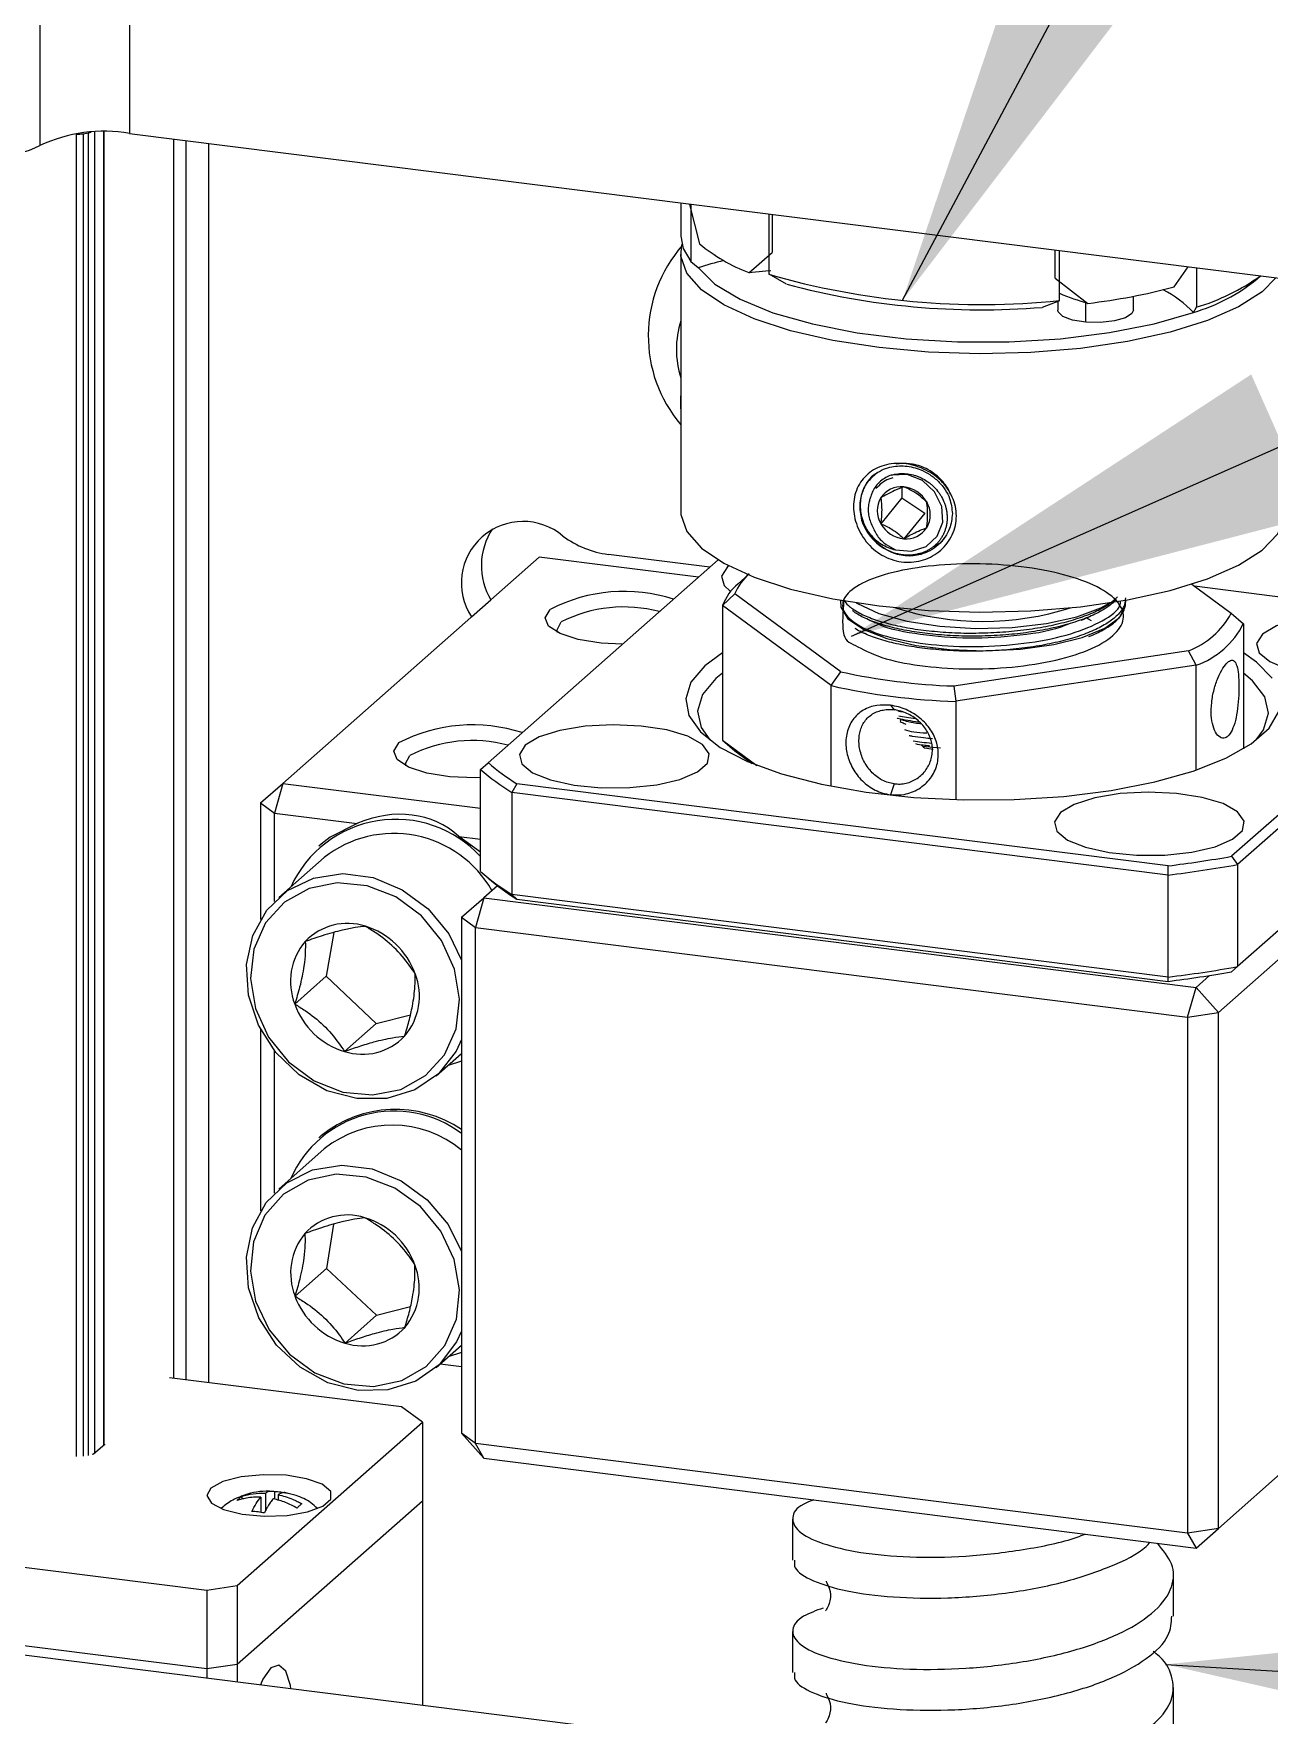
# Model space of a CAD drawing. Header units: millimetres. Extents: x 0 to 279, y 0 to 216.
# Drawn here: x 164.46 to 173.12, y 149.09 to 160.87 of the extents above; entities that cross this region are included whole.
import ezdxf

# ---------------------------------------------------------------- set-up
doc = ezdxf.new("R2010")
doc.units = ezdxf.units.MM
doc.layers.add('DIM', color=1, linetype='Continuous')
doc.dimstyles.new('SLDDIMSTYLE0', dxfattribs={"dimtxt": 0.18, "dimasz": 3.302, "dimexe": 0, "dimexo": 0.0625, "dimgap": 0, "dimtad": 0, "dimtih": 1, "dimtoh": 1, "dimdec": 0, "dimrnd": 1e-09, "dimzin": 0, "dimdsep": 46, "dimtxsty": 'Standard', "dimsah": 1, "dimcen": 0.09, "dimadec": 0, "dimazin": 0, "dimtfac": 3.302, "dimtdec": 0, "dimtofl": 0, "dimtmove": 0, "dimatfit": 3, "dimfxl": 0, "dimfrac": 2, "dimtolj": 1, "dimtzin": 0, "dimarcsym": 0})

msp = doc.modelspace()

# ---------------------------------------------------------------- linework, layer by layer
at = {"color": 7, "linetype": 'Continuous', "lineweight": 25}
for p, q in [((165.134, 162.169), (165.134, 160.174)), ((164.506, 162.085), (164.506, 160.089)), ((164.81, 160.172), (164.845, 160.178)), ((164.81, 160.172), (164.81, 150.905)), ((164.957, 150.986), (164.957, 160.184)), ((165.134, 160.174), (174.021, 159.054)), ((165.686, 160.104), (165.686, 151.421)), ((168.995, 159.687), (168.995, 159.455)), ((169.056, 159.676), (169.056, 159.68)), ((169.056, 159.676), (169.127, 159.4)), ((169.064, 159.679), (169.064, 159.277)), ((169.613, 159.187), (169.613, 159.609)), ((169.635, 159.607), (169.635, 159.339)), ((168.995, 159.335), (168.995, 157.525)), ((169.472, 159.198), (169.635, 159.339)), ((171.616, 159.159), (171.616, 159.357)), ((171.647, 159.002), (171.647, 159.353)), ((169.064, 159.277), (169.116, 159.234)), ((172.45, 159.098), (172.549, 159.239)), ((172.606, 159.232), (172.606, 158.956)), ((169.736, 159.117), (169.613, 159.187)), ((171.616, 159.159), (171.847, 158.983)), ((173.032, 159.153), (173.057, 159.175)), ((171.647, 159.002), (171.525, 158.955)), ((171.636, 158.998), (171.636, 158.936)), ((172.165, 158.936), (172.165, 159.033)), ((172.586, 158.919), (172.606, 158.956)), ((170.542, 157.691), (170.542, 157.62)), ((170.542, 157.62), (170.395, 157.439)), ((170.542, 157.62), (170.703, 157.514)), ((170.703, 157.514), (170.556, 157.334)), ((168.004, 157.205), (166.207, 155.62)), ((167.646, 155.765), (169.256, 157.186)), ((169.119, 157.065), (168.004, 157.205)), ((169.198, 157.135), (168.488, 157.224)), ((169.467, 157.081), (169.397, 157.019)), ((169.373, 156.949), (169.288, 156.866)), ((170.115, 156.402), (169.373, 156.949)), ((172.575, 157.016), (172.849, 156.813)), ((172.592, 157.003), (174.376, 156.778)), ((167.529, 156.787), (167.664, 156.907)), ((170.049, 156.305), (169.288, 156.866)), ((169.288, 156.866), (169.288, 155.923)), ((172.111, 156.89), (172.111, 156.904)), ((171.872, 156.759), (171.835, 156.779)), ((172.849, 156.813), (172.935, 156.739)), ((172.935, 156.739), (172.935, 155.862)), ((174.577, 156.63), (172.853, 155.109)), ((172.55, 156.549), (170.907, 156.302)), ((172.605, 156.448), (172.55, 156.549)), ((174.63, 156.583), (172.893, 155.051)), ((170.049, 156.305), (170.115, 156.402)), ((172.605, 156.448), (170.921, 156.195)), ((172.605, 155.714), (172.605, 156.448)), ((170.049, 155.6), (170.049, 156.305)), ((170.907, 156.302), (170.921, 156.195)), ((170.463, 156.167), (170.489, 156.136)), ((170.921, 156.195), (170.921, 155.506)), ((170.536, 156.07), (170.532, 156.053)), ((169.288, 155.923), (169.528, 155.746)), ((169.288, 155.923), (169.373, 155.849)), ((169.373, 155.849), (169.495, 155.759)), ((170.813, 155.867), (170.688, 155.879)), ((170.702, 155.869), (170.763, 155.859)), ((174.63, 155.868), (172.893, 154.336)), ((167.593, 155.718), (167.646, 155.765)), ((167.593, 155.003), (167.593, 155.718)), ((166.051, 155.483), (166.207, 155.62)), ((166.207, 155.62), (166.148, 155.411)), ((166.207, 155.62), (167.593, 155.446)), ((167.847, 155.617), (167.812, 155.557)), ((172.408, 154.978), (167.812, 155.557)), ((167.812, 155.557), (167.812, 154.842)), ((172.408, 155.042), (167.847, 155.617)), ((170.489, 155.617), (170.463, 155.54)), ((166.051, 155.483), (166.148, 155.411)), ((166.051, 155.483), (166.051, 154.667)), ((166.148, 155.411), (166.727, 155.338)), ((166.148, 154.792), (166.148, 155.411)), ((166.477, 155.195), (166.46, 155.179)), ((167.441, 155.248), (167.593, 155.229)), ((167.593, 155.139), (167.441, 155.248)), ((166.497, 155.101), (166.179, 154.821)), ((172.853, 155.109), (172.893, 155.051)), ((167.604, 154.994), (167.65, 154.952)), ((172.408, 154.978), (172.408, 155.042)), ((172.408, 154.263), (172.408, 154.978)), ((172.893, 155.051), (172.893, 154.336)), ((167.71, 154.903), (167.615, 154.819)), ((172.408, 154.263), (167.812, 154.842)), ((167.812, 154.842), (167.847, 154.808)), ((167.459, 154.682), (167.615, 154.819)), ((167.615, 154.819), (167.556, 154.61)), ((167.615, 154.819), (172.604, 154.191)), ((167.847, 154.808), (172.408, 154.233)), ((167.459, 154.682), (167.556, 154.61)), ((167.459, 154.682), (167.459, 151.068)), ((167.556, 154.61), (172.545, 153.982)), ((167.556, 150.996), (167.556, 154.61)), ((166.564, 154.575), (166.512, 154.269)), ((172.76, 154.014), (173.32, 154.508)), ((166.512, 154.269), (166.291, 154.074)), ((166.512, 154.269), (166.86, 153.937)), ((172.408, 154.233), (172.408, 154.263)), ((172.604, 154.191), (172.699, 154.274)), ((172.893, 154.336), (172.853, 154.3)), ((172.545, 153.982), (172.604, 154.191)), ((172.604, 154.191), (172.76, 154.014)), ((172.545, 153.982), (172.76, 154.014)), ((172.76, 150.4), (172.76, 154.014)), ((166.051, 153.895), (166.051, 152.625)), ((166.86, 153.937), (166.639, 153.742)), ((166.86, 153.937), (167.101, 153.998)), ((172.545, 153.982), (172.545, 150.367)), ((166.148, 152.749), (166.148, 153.746)), ((167.281, 153.571), (167.459, 153.728)), ((167.459, 153.674), (167.365, 153.644)), ((166.477, 153.152), (166.46, 153.137)), ((166.497, 153.059), (166.179, 152.778)), ((166.563, 152.531), (166.514, 152.222)), ((166.514, 152.222), (166.293, 152.027)), ((166.514, 152.222), (166.864, 151.893)), ((166.864, 151.893), (166.643, 151.698)), ((166.864, 151.893), (167.101, 151.955)), ((167.281, 151.528), (167.459, 151.685)), ((167.31, 151.553), (167.459, 151.534)), ((167.46, 151.632), (167.365, 151.601)), ((167.039, 151.251), (165.414, 151.456)), ((167.185, 151.144), (167.039, 151.251)), ((165.887, 149.999), (167.185, 151.144)), ((167.185, 151.144), (167.185, 150.594)), ((167.556, 150.996), (167.459, 151.068)), ((167.459, 151.068), (167.615, 150.891)), ((164.96, 150.989), (164.881, 150.919)), ((164.957, 150.991), (164.96, 150.989)), ((172.545, 150.367), (167.556, 150.996)), ((167.615, 150.891), (167.556, 150.996)), ((164.881, 150.919), (164.873, 150.918)), ((167.615, 150.891), (172.604, 150.262)), ((173.278, 150.857), (172.76, 150.4)), ((165.887, 149.449), (167.185, 150.594)), ((165.92, 150.625), (165.92, 150.605)), ((166.053, 150.618), (166.053, 150.512)), ((166.086, 150.647), (166.086, 150.525)), ((166.149, 150.659), (166.149, 150.605)), ((166.174, 150.636), (166.174, 150.597)), ((167.185, 150.594), (167.185, 149.16)), ((160.894, 150.57), (165.676, 149.968)), ((169.778, 150.464), (169.778, 150.177)), ((172.76, 150.4), (172.545, 150.367)), ((172.545, 150.367), (172.604, 150.262)), ((172.604, 150.262), (172.76, 150.4)), ((165.676, 149.968), (165.887, 149.999)), ((165.887, 149.999), (165.887, 149.449)), ((172.445, 149.784), (172.445, 150.071)), ((161.237, 149.977), (165.676, 149.418)), ((180.534, 147.478), (161.237, 149.91)), ((165.676, 149.968), (165.676, 149.418)), ((163.304, 149.717), (165.676, 149.418)), ((169.778, 149.678), (169.778, 149.391)), ((165.676, 149.418), (165.887, 149.449)), ((165.676, 149.418), (165.676, 149.35)), ((165.887, 149.449), (165.887, 149.324)), ((172.445, 148.999), (172.445, 149.285))]:
    msp.add_line(p, q, dxfattribs=at)
at = {"color": 8, "linetype": 'Continuous', "lineweight": 25}
for p, q in [((164.76, 160.17), (164.76, 150.903)), ((164.845, 160.178), (164.845, 150.911)), ((164.889, 160.183), (164.889, 150.926)), ((164.951, 160.184), (164.951, 150.981)), ((165.442, 160.135), (165.442, 151.452)), ((165.529, 160.124), (165.529, 151.441)), ((171.831, 158.851), (171.831, 158.988))]:
    msp.add_line(p, q, dxfattribs=at)
at = {"color": 7, "linetype": 'Continuous', "lineweight": 25, "flags": 128}
for points in [[(168.995, 159.455), (169.011, 159.367), (169.064, 159.277)], [(173.163, 159.162), (173.067, 159.065), (172.902, 158.959), (172.685, 158.864), (172.423, 158.782), (172.124, 158.716), (171.795, 158.668), (171.447, 158.639), (171.089, 158.63), (170.731, 158.641), (170.385, 158.673), (170.059, 158.723), (169.764, 158.791), (169.508, 158.875), (169.297, 158.972), (169.139, 159.079), (169.038, 159.194), (168.996, 159.313), (169.002, 159.395)], [(169.116, 159.234), (169.234, 159.118), (169.41, 159.012), (169.64, 158.918), (169.917, 158.839), (170.231, 158.777), (170.573, 158.735), (170.932, 158.714), (171.296, 158.714), (171.655, 158.735), (171.997, 158.778), (172.31, 158.84), (172.586, 158.919)], [(169.626, 159.212), (169.591, 159.208), (169.472, 159.198)], [(171.831, 158.851), (171.738, 158.866), (171.671, 158.892), (171.638, 158.925), (171.636, 158.936)], [(172.165, 158.936), (172.155, 158.913), (172.109, 158.882), (172.032, 158.86), (171.934, 158.849), (171.831, 158.851)], [(168.995, 158.245), (168.995, 158.25), (168.995, 158.336)], [(170.499, 157.256), (170.611, 157.246), (170.714, 157.279), (170.791, 157.352), (170.83, 157.451), (170.824, 157.561), (170.773, 157.663), (170.688, 157.741), (170.581, 157.783), (170.469, 157.78)], [(168.995, 157.525), (168.996, 157.503), (169.038, 157.384), (169.139, 157.269), (169.297, 157.162), (169.508, 157.065), (169.764, 156.981), (170.059, 156.913), (170.385, 156.863), (170.731, 156.831), (171.089, 156.82), (171.447, 156.829), (171.795, 156.858), (172.124, 156.906), (172.423, 156.972), (172.685, 157.054), (172.902, 157.149), (173.067, 157.255), (173.176, 157.369), (173.225, 157.488), (173.228, 157.525)], [(169.331, 157.144), (169.322, 157.137), (169.28, 157.072), (169.298, 157.006), (169.343, 156.964)], [(168.587, 156.595), (168.437, 156.602), (168.276, 156.627), (168.149, 156.669), (168.069, 156.722), (168.045, 156.781), (168.08, 156.839)], [(170.114, 156.903), (170.115, 156.855), (170.165, 156.773), (170.276, 156.698), (170.438, 156.635), (170.643, 156.587), (170.878, 156.557), (171.127, 156.548), (171.375, 156.56), (171.607, 156.592), (171.807, 156.642), (171.964, 156.707), (172.067, 156.783), (172.11, 156.865), (172.109, 156.903)], [(170.224, 156.885), (170.232, 156.88), (170.381, 156.811), (170.577, 156.756), (170.809, 156.721), (171.06, 156.705), (171.315, 156.712), (171.556, 156.74), (171.768, 156.787), (171.938, 156.851), (171.999, 156.885)], [(168.132, 156.677), (168.128, 156.696), (168.158, 156.751)], [(173.07, 156.665), (173.028, 156.6), (173.046, 156.534), (173.121, 156.473), (173.247, 156.421), (173.412, 156.385), (173.603, 156.366), (173.802, 156.367), (173.991, 156.387), (174.153, 156.425), (174.275, 156.478), (174.346, 156.539), (174.358, 156.606), (174.311, 156.67), (174.21, 156.727), (174.062, 156.771), (173.882, 156.799), (173.685, 156.808), (173.489, 156.798), (173.311, 156.768), (173.167, 156.723), (173.07, 156.665)], [(169.288, 156.534), (169.163, 156.443), (169.066, 156.33), (169.029, 156.213), (169.051, 156.095), (169.132, 155.981), (169.271, 155.872), (169.462, 155.773), (169.701, 155.686), (169.981, 155.614), (170.293, 155.559), (170.628, 155.522), (170.978, 155.505), (171.331, 155.507), (171.678, 155.529), (172.009, 155.571), (172.314, 155.63), (172.584, 155.706), (172.812, 155.796), (172.991, 155.898), (173.116, 156.008), (173.183, 156.124)], [(173.138, 156.358), (173.028, 156.47), (172.935, 156.534)], [(169.288, 156.393), (169.241, 156.355), (169.146, 156.243), (169.112, 156.127), (169.138, 156.011), (169.198, 155.925)], [(173.025, 155.925), (173.077, 155.995), (173.111, 156.111), (173.085, 156.227), (172.999, 156.339), (172.935, 156.393)], [(167.905, 155.888), (167.864, 155.823), (167.881, 155.757), (167.956, 155.695), (168.082, 155.644), (168.247, 155.608), (168.438, 155.589), (168.637, 155.59), (168.826, 155.61), (168.989, 155.648), (169.111, 155.7), (169.181, 155.762), (169.193, 155.828), (169.146, 155.893), (169.045, 155.95), (168.898, 155.994), (168.717, 156.022), (168.521, 156.031), (168.324, 156.021), (168.147, 155.991), (168.003, 155.945), (167.905, 155.888)], [(167.593, 155.661), (167.554, 155.66), (167.377, 155.667), (167.216, 155.692), (167.088, 155.734), (167.008, 155.787), (166.984, 155.846), (167.019, 155.904)], [(167.071, 155.742), (167.067, 155.76), (167.097, 155.816)], [(171.654, 155.415), (171.612, 155.351), (171.629, 155.285), (171.704, 155.223), (171.83, 155.172), (171.996, 155.135), (172.186, 155.117), (172.385, 155.117), (172.574, 155.138), (172.737, 155.176), (172.859, 155.228), (172.929, 155.29), (172.941, 155.356), (172.895, 155.421), (172.793, 155.478), (172.646, 155.522), (172.466, 155.55), (172.269, 155.559), (172.073, 155.548), (171.895, 155.519), (171.751, 155.473), (171.654, 155.415)], [(166.727, 155.338), (166.539, 155.244), (166.477, 155.195)], [(167.459, 153.826), (167.421, 153.744), (167.297, 153.585), (167.132, 153.472), (166.937, 153.412), (166.726, 153.411), (166.516, 153.467), (166.322, 153.578), (166.158, 153.734), (166.036, 153.925), (165.966, 154.136), (165.953, 154.351), (165.997, 154.555), (166.096, 154.732), (166.241, 154.869), (166.423, 154.957), (166.628, 154.988), (166.84, 154.96), (167.044, 154.875), (167.225, 154.74), (167.225, 154.74)], [(167.178, 154.692), (166.999, 154.824), (166.798, 154.903), (166.589, 154.924), (166.391, 154.884), (166.218, 154.788), (166.086, 154.642), (166.004, 154.459), (165.98, 154.253), (166.015, 154.042), (166.107, 153.841), (166.247, 153.668), (166.426, 153.537), (166.627, 153.457), (166.836, 153.437), (167.034, 153.476), (167.207, 153.573), (167.339, 153.718), (167.421, 153.901), (167.445, 154.107), (167.41, 154.319), (167.318, 154.519), (167.178, 154.692)], [(167.225, 154.74), (167.369, 154.565), (167.459, 154.382)], [(167.459, 151.783), (167.424, 151.707), (167.302, 151.547), (167.138, 151.432), (166.944, 151.371), (166.734, 151.367), (166.523, 151.421), (166.328, 151.53), (166.163, 151.685), (166.04, 151.875), (165.968, 152.086), (165.952, 152.301), (165.994, 152.505), (166.091, 152.683), (166.235, 152.822), (166.416, 152.912), (166.62, 152.945), (166.833, 152.919), (167.037, 152.836), (167.219, 152.703), (167.219, 152.703)], [(167.172, 152.655), (166.993, 152.784), (166.791, 152.862), (166.582, 152.881), (166.384, 152.839), (166.213, 152.741), (166.082, 152.594), (166.002, 152.409), (165.98, 152.203), (166.017, 151.992), (166.111, 151.792), (166.253, 151.62), (166.432, 151.49), (166.634, 151.413), (166.843, 151.394), (167.041, 151.436), (167.212, 151.534), (167.343, 151.681), (167.423, 151.865), (167.445, 152.072), (167.408, 152.283), (167.314, 152.483), (167.172, 152.655)], [(167.219, 152.703), (167.365, 152.529), (167.459, 152.339)], [(165.704, 150.683), (165.676, 150.63), (165.707, 150.577), (165.793, 150.532), (165.922, 150.5), (166.077, 150.486), (166.237, 150.491), (166.38, 150.515), (166.487, 150.555), (166.544, 150.606), (166.543, 150.659), (166.484, 150.709), (166.374, 150.748), (166.23, 150.772), (166.07, 150.776), (165.915, 150.761), (165.788, 150.729), (165.704, 150.683)], [(166.124, 149.422), (166.068, 149.343), (166.05, 149.303)], [(166.264, 149.276), (166.26, 149.3), (166.228, 149.399), (166.18, 149.442), (166.124, 149.422)]]:
    msp.add_lwpolyline(points, dxfattribs=at)
at = {"color": 7, "linetype": 'Continuous', "lineweight": 25}
for centre, radius, start, end in [((164.954, 159.136), 1.053, 80.1172, 115.1509), ((164.774, 160.406), 0.237, 266.6604, 278.9369), ((164.822, 160.337), 0.161, 278.317, 285.0549), ((164.059, 161.042), 1.053, 260.1172, 295.1509), ((169.731, 158.755), 0.964, 138.8801, 220.2692), ((169.894, 160.32), 1.198, 230.187, 249.3946), ((170.083, 156.082), 3.296, 103.8359, 107.0489), ((171.105, 164.342), 5.367, 253.8516, 275.7928), ((171.101, 164.219), 5.281, 255.03, 274.6144), ((171.336, 163.298), 4.345, 276.7512, 284.8574), ((171.989, 158.345), 0.828, 43.8293, 62.2437), ((172.225, 160.148), 1.28, 286.3734, 309.0554), ((172.165, 160.422), 1.531, 286.7281, 305.5187), ((172.478, 161.081), 2.191, 247.7093, 253.2601), ((169.639, 158.661), 0.675, 162.7167, 197.2833), ((170.537, 157.529), 0.169, 83.5424, 147.1298), ((170.535, 157.49), 0.208, 29.2752, 84.299), ((170.548, 157.53), 0.178, 149.3292, 210.6708), ((170.564, 157.501), 0.178, 329.3292, 30.6708), ((167.89, 157.023), 0.432, 49.705, 213.1142), ((170.603, 157.573), 0.358, 197.5428, 238.709), ((170.577, 157.541), 0.208, 209.2752, 264.299), ((168.064, 157.146), 0.466, 146.491, 211.0077), ((168.579, 157.911), 0.693, 233.7666, 262.4027), ((170.575, 157.502), 0.169, 263.5424, 327.1298), ((169.691, 156.823), 0.342, 129.3365, 158.2803), ((168.598, 155.837), 1.128, 72.0999, 117.3553), ((169.618, 156.746), 0.351, 129.104, 160.0366), ((168.596, 155.884), 0.972, 75.1518, 116.8181), ((171.111, 158.77), 2.015, 252.296, 287.704), ((172.36, 157.066), 0.551, 290.1647, 332.6545), ((172.417, 156.994), 0.577, 289.0301, 333.7892), ((171.05, 160.628), 4.328, 257.5291, 268.1094), ((171.048, 160.72), 4.527, 257.2484, 268.39), ((167.537, 154.902), 1.128, 72.0999, 117.3553), ((167.535, 154.948), 0.972, 75.1518, 116.8181), ((168.592, 156.842), 1.504, 228.359, 238.7554), ((168.625, 156.881), 1.484, 228.7275, 238.387), ((166.998, 154.561), 0.807, 42.5811, 155.6596), ((166.984, 154.477), 0.792, 29.6816, 127.9611), ((171.339, 163.657), 8.681, 277.0708, 280.0436), ((168.592, 156.127), 1.504, 228.359, 238.7554), ((168.625, 156.072), 1.484, 228.7275, 238.387), ((171.342, 163.709), 8.796, 276.9576, 280.1568), ((166.66, 154.232), 0.407, 71.9062, 136.4482), ((166.63, 154.107), 0.535, 19.6301, 73.0521), ((166.693, 154.232), 0.432, 139.4968, 201.4359), ((166.732, 154.129), 0.432, 319.4968, 21.4359), ((171.342, 162.994), 8.796, 276.9576, 280.1568), ((171.339, 162.848), 8.681, 277.0708, 280.0436), ((166.795, 154.253), 0.535, 199.6301, 253.0521), ((166.765, 154.129), 0.407, 251.9062, 316.4482), ((166.987, 152.533), 0.791, 53.3213, 156.2694), ((166.997, 152.508), 0.828, 56.0449, 128.863), ((166.973, 152.465), 0.761, 50.2239, 128.6841), ((166.659, 152.19), 0.406, 72.4509, 137.1098), ((166.631, 152.064), 0.534, 20.1115, 73.5561), ((166.695, 152.189), 0.433, 140.1413, 201.9426), ((166.73, 152.086), 0.433, 320.1413, 21.9426), ((166.794, 152.21), 0.534, 200.1115, 253.5561), ((166.766, 152.085), 0.406, 252.4509, 317.1098)]:
    msp.add_arc(centre, radius, start, end, dxfattribs=at)
msp.add_ellipse((166.789, 154.248), major_axis=(0.497, 1.102), ratio=0.699056, start_param=6.065501, end_param=6.9249, dxfattribs=at)
for points, knots in [([(170.925, 157.494), (170.924, 157.471), (170.921, 157.426), (170.89, 157.34), (170.822, 157.246), (170.698, 157.177), (170.556, 157.161), (170.416, 157.203), (170.299, 157.293), (170.236, 157.4), (170.209, 157.491), (170.202, 157.559), (170.209, 157.626), (170.236, 157.709), (170.3, 157.796), (170.416, 157.856), (170.556, 157.869), (170.698, 157.83), (170.822, 157.748), (170.891, 157.649), (170.921, 157.561), (170.924, 157.516), (170.925, 157.494)], [0, 0, 0, 0, 0.030863, 0.062197, 0.124436, 0.187094, 0.25002, 0.312949, 0.375574, 0.437846, 0.469239, 0.50015, 0.530966, 0.562303, 0.624458, 0.687121, 0.7501, 0.813074, 0.875722, 0.937865, 0.969183, 1, 1, 1, 1]), ([(170.358, 157.786), (170.335, 157.765), (170.286, 157.72), (170.251, 157.626), (170.245, 157.537), (170.257, 157.485), (170.261, 157.465)], [0, 0, 0, 0, 0.266478, 0.558945, 0.839328, 1, 1, 1, 1]), ([(170.897, 157.51), (170.893, 157.546), (170.887, 157.604), (170.848, 157.679), (170.801, 157.737), (170.742, 157.784), (170.664, 157.825), (170.567, 157.849), (170.471, 157.842), (170.397, 157.815), (170.342, 157.779), (170.298, 157.729), (170.263, 157.66), (170.248, 157.57), (170.263, 157.473), (170.298, 157.393), (170.341, 157.33), (170.397, 157.279), (170.471, 157.234), (170.566, 157.207), (170.664, 157.217), (170.742, 157.248), (170.801, 157.289), (170.847, 157.343), (170.887, 157.416), (170.893, 157.474), (170.897, 157.51)], [0, 0, 0, 0, 0.054325, 0.087599, 0.124893, 0.162, 0.195229, 0.249889, 0.304591, 0.337818, 0.374908, 0.412246, 0.445538, 0.499825, 0.554322, 0.587677, 0.625049, 0.662113, 0.695315, 0.749972, 0.804619, 0.837835, 0.874925, 0.912281, 0.945606, 1, 1, 1, 1]), ([(170.372, 157.796), (170.352, 157.785), (170.33, 157.773), (170.319, 157.752), (170.319, 157.751)], [0, 0, 0, 0, 0.961307, 1, 1, 1, 1]), ([(170.469, 157.78), (170.456, 157.775), (170.415, 157.757), (170.359, 157.709), (170.331, 157.653), (170.323, 157.623), (170.322, 157.619)], [0, 0, 0, 0, 0.18396, 0.585803, 0.947313, 1, 1, 1, 1]), ([(170.469, 157.78), (170.477, 157.782), (170.499, 157.788), (170.531, 157.791), (170.562, 157.791), (170.594, 157.788), (170.626, 157.781), (170.657, 157.77), (170.687, 157.757), (170.715, 157.741), (170.741, 157.721), (170.767, 157.7), (170.789, 157.675), (170.809, 157.648), (170.826, 157.62), (170.84, 157.59), (170.85, 157.559), (170.856, 157.535), (170.859, 157.512), (170.861, 157.487), (170.86, 157.464), (170.858, 157.44), (170.853, 157.417), (170.846, 157.394), (170.838, 157.372), (170.827, 157.351), (170.814, 157.331), (170.8, 157.312), (170.784, 157.295), (170.766, 157.279), (170.747, 157.265), (170.726, 157.253), (170.704, 157.242), (170.681, 157.233), (170.657, 157.227), (170.633, 157.222), (170.607, 157.219), (170.581, 157.219), (170.555, 157.22), (170.529, 157.224), (170.496, 157.232), (170.458, 157.245), (170.431, 157.26), (170.417, 157.267)], [0, 0, 0, 0, 0.019637, 0.059579, 0.079931, 0.099569, 0.13951, 0.159863, 0.1795, 0.21943, 0.239758, 0.259789, 0.300502, 0.32123, 0.341699, 0.383332, 0.404547, 0.425016, 0.445627, 0.46668, 0.487881, 0.508621, 0.529498, 0.550804, 0.572257, 0.593558, 0.615007, 0.636922, 0.658998, 0.680299, 0.701748, 0.723661, 0.745733, 0.767186, 0.788778, 0.810811, 0.832995, 0.855127, 0.877414, 0.900185, 0.923123, 0.961162, 1, 1, 1, 1]), ([(170.883, 157.645), (170.882, 157.649), (170.873, 157.684), (170.844, 157.719), (170.808, 157.758), (170.778, 157.786), (170.714, 157.829), (170.628, 157.859), (170.554, 157.863), (170.517, 157.859), (170.507, 157.858), (170.504, 157.857), (170.504, 157.857)], [0, 0, 0, 0, 0.025483, 0.24649, 0.272795, 0.361528, 0.510949, 0.753304, 0.933535, 0.981468, 0.998867, 1, 1, 1, 1]), ([(170.48, 157.76), (170.47, 157.757), (170.443, 157.75), (170.401, 157.726), (170.375, 157.699), (170.362, 157.685)], [0, 0, 0, 0, 0.200222, 0.592597, 1, 1, 1, 1]), ([(170.556, 157.697), (170.536, 157.69), (170.502, 157.677), (170.442, 157.647), (170.41, 157.629), (170.395, 157.621)], [0, 0, 0, 0, 0.439105, 0.751358, 1, 1, 1, 1]), ([(170.717, 157.592), (170.697, 157.61), (170.663, 157.642), (170.603, 157.677), (170.571, 157.691), (170.556, 157.697)], [0, 0, 0, 0, 0.439105, 0.751358, 1, 1, 1, 1]), ([(170.322, 157.619), (170.319, 157.61), (170.312, 157.589), (170.307, 157.553), (170.308, 157.512), (170.316, 157.47), (170.327, 157.443), (170.333, 157.43)], [0, 0, 0, 0, 0.142624, 0.35145, 0.566333, 0.779919, 1, 1, 1, 1]), ([(170.395, 157.621), (170.397, 157.612), (170.4, 157.588), (170.403, 157.538), (170.4, 157.482), (170.396, 157.45), (170.395, 157.439)], [0, 0, 0, 0, 0.180942, 0.506293, 0.843975, 1, 1, 1, 1]), ([(170.717, 157.41), (170.718, 157.421), (170.722, 157.453), (170.725, 157.509), (170.722, 157.559), (170.718, 157.583), (170.717, 157.592)], [0, 0, 0, 0, 0.156025, 0.493707, 0.819058, 1, 1, 1, 1]), ([(170.261, 157.465), (170.276, 157.436), (170.307, 157.373), (170.386, 157.299), (170.456, 157.266), (170.494, 157.257), (170.499, 157.256)], [0, 0, 0, 0, 0.296512, 0.624808, 0.953918, 1, 1, 1, 1]), ([(170.333, 157.43), (170.344, 157.404), (170.367, 157.351), (170.428, 157.292), (170.477, 157.268), (170.499, 157.256)], [0, 0, 0, 0, 0.3484655, 0.6971119, 1, 1, 1, 1]), ([(170.395, 157.439), (170.421, 157.428), (170.466, 157.408), (170.521, 157.368), (170.545, 157.345), (170.556, 157.334)], [0, 0, 0, 0, 0.439105, 0.751358, 1, 1, 1, 1]), ([(170.556, 157.334), (170.582, 157.349), (170.627, 157.374), (170.682, 157.398), (170.706, 157.406), (170.717, 157.41)], [0, 0, 0, 0, 0.439105, 0.751358, 1, 1, 1, 1]), ([(170.764, 157.28), (170.772, 157.283), (170.804, 157.297), (170.832, 157.321), (170.846, 157.344), (170.846, 157.344)], [0, 0, 0, 0, 0.230354, 0.978383, 1, 1, 1, 1]), ([(170.136, 156.905), (170.13, 156.82), (170.118, 156.628), (170.201, 156.597), (170.39, 156.494), (170.661, 156.442), (170.983, 156.416), (171.32, 156.429), (171.632, 156.479), (171.887, 156.561), (172.053, 156.667), (172.114, 156.785), (172.061, 156.905), (171.901, 157.012), (171.652, 157.096), (171.342, 157.149), (171.006, 157.164), (170.682, 157.142), (170.407, 157.086), (170.21, 157.003), (170.116, 156.904), (170.134, 156.8), (170.262, 156.705), (170.486, 156.63), (170.78, 156.584), (171.112, 156.573), (171.444, 156.601), (171.74, 156.664), (171.956, 156.756), (172.071, 156.839), (172.074, 156.887), (172.075, 156.896)], [0, 0, 0, 0, 0.028488, 0.064179, 0.099872, 0.13556, 0.171257, 0.206943, 0.242638, 0.278327, 0.314018, 0.349712, 0.3854, 0.421096, 0.456782, 0.492477, 0.528166, 0.563858, 0.599551, 0.635239, 0.670935, 0.706621, 0.742317, 0.778005, 0.813697, 0.84939, 0.885079, 0.920775, 0.956461, 0.992156, 1, 1, 1, 1]), ([(170.136, 156.904), (170.145, 156.891), (170.161, 156.87), (170.199, 156.842), (170.249, 156.811), (170.312, 156.782), (170.386, 156.757), (170.467, 156.734), (170.558, 156.714), (170.656, 156.698), (170.733, 156.689), (170.812, 156.682), (170.893, 156.676), (170.977, 156.673), (171.089, 156.673), (171.202, 156.677), (171.313, 156.686), (171.422, 156.698), (171.528, 156.714), (171.626, 156.735), (171.72, 156.758), (171.806, 156.785), (171.882, 156.816), (171.943, 156.845), (172.004, 156.882), (172.037, 156.911), (172.053, 156.926)], [0, 0, 0, 0, 0.049839, 0.082537, 0.115711, 0.180133, 0.212832, 0.246009, 0.310427, 0.343125, 0.376299, 0.40831, 0.440543, 0.473477, 0.506654, 0.571073, 0.60377, 0.636945, 0.701366, 0.734065, 0.767241, 0.83166, 0.864358, 0.897532, 0.948314, 1, 1, 1, 1]), ([(172.041, 156.905), (172.039, 156.902), (172.02, 156.881), (171.98, 156.852), (171.921, 156.817), (171.871, 156.793), (171.816, 156.771), (171.755, 156.75), (171.689, 156.73), (171.597, 156.707), (171.498, 156.688), (171.393, 156.673), (171.286, 156.661), (171.175, 156.654), (171.065, 156.651), (170.955, 156.652), (170.846, 156.657), (170.742, 156.667), (170.641, 156.679), (170.547, 156.696), (170.461, 156.716), (170.381, 156.739), (170.31, 156.765), (170.253, 156.793), (170.218, 156.813), (170.204, 156.826), (170.198, 156.831)], [0, 0, 0, 0, 0.0083362, 0.0775138, 0.1127629, 0.146783, 0.1810394, 0.2160411, 0.2513003, 0.2853099, 0.3544843, 0.3897319, 0.4237493, 0.4929399, 0.5281959, 0.5622098, 0.6313932, 0.6666455, 0.7006599, 0.7698441, 0.8050968, 0.8391142, 0.908305, 0.9435612, 0.9775726, 1, 1, 1, 1]), ([(172.109, 156.92), (172.108, 156.904), (172.107, 156.878), (172.089, 156.842), (172.06, 156.803), (172.017, 156.765), (171.962, 156.73), (171.899, 156.696), (171.824, 156.665), (171.739, 156.637), (171.649, 156.612), (171.55, 156.591), (171.445, 156.574), (171.338, 156.56), (171.226, 156.551), (171.114, 156.547), (171.002, 156.545), (170.89, 156.549), (170.782, 156.557), (170.678, 156.568), (170.579, 156.583), (170.488, 156.602), (170.403, 156.624), (170.327, 156.649), (170.264, 156.678), (170.231, 156.694), (170.219, 156.703), (170.216, 156.705)], [0, 0, 0, 0, 0.049665, 0.081709, 0.112738, 0.175511, 0.207553, 0.238583, 0.301357, 0.3334, 0.36443, 0.427203, 0.459246, 0.490275, 0.553048, 0.58509, 0.61612, 0.678896, 0.71094, 0.741969, 0.804741, 0.836784, 0.867814, 0.93059, 0.962634, 0.993663, 1, 1, 1, 1]), ([(171.853, 156.648), (171.888, 156.663), (171.941, 156.687), (171.997, 156.722), (172.034, 156.75), (172.063, 156.778), (172.086, 156.807), (172.101, 156.837), (172.111, 156.864), (172.109, 156.882), (172.108, 156.889)], [0, 0, 0, 0, 0.224738, 0.339943, 0.456828, 0.569614, 0.683182, 0.799221, 0.916113, 1, 1, 1, 1]), ([(170.307, 156.768), (170.316, 156.764), (170.334, 156.756), (170.352, 156.749), (170.361, 156.745)], [0, 0, 0, 0, 0.5000143, 1, 1, 1, 1]), ([(171.715, 156.738), (171.695, 156.73), (171.597, 156.687), (171.329, 156.647), (170.965, 156.629), (170.63, 156.664), (170.418, 156.709), (170.367, 156.743), (170.365, 156.744)], [0, 0, 0, 0, 0.06066, 0.293037, 0.525414, 0.75779, 0.990167, 1, 1, 1, 1]), ([(171.799, 156.763), (171.808, 156.767), (171.825, 156.774), (171.843, 156.782), (171.852, 156.786)], [0, 0, 0, 0, 0.499982, 1, 1, 1, 1]), ([(172.826, 156.469), (172.815, 156.456), (172.792, 156.432), (172.757, 156.363), (172.728, 156.279), (172.711, 156.186), (172.708, 156.096), (172.721, 156.019), (172.746, 155.963), (172.78, 155.934), (172.808, 155.936), (172.834, 155.955), (172.857, 155.989), (172.881, 156.058), (172.896, 156.144), (172.904, 156.238), (172.905, 156.328), (172.9, 156.404), (172.887, 156.459), (172.867, 156.485), (172.845, 156.483), (172.83, 156.472), (172.826, 156.469)], [0, 0, 0, 0, 0.0532767, 0.1065393, 0.1601708, 0.2140618, 0.2675459, 0.3205906, 0.3738486, 0.4276374, 0.4814524, 0.5, 0.5532767, 0.6065393, 0.6601708, 0.7140618, 0.7675459, 0.8205906, 0.8738486, 0.9276374, 0.9814524, 1, 1, 1, 1]), ([(170.463, 156.167), (170.431, 156.169), (170.362, 156.172), (170.269, 156.137), (170.196, 156.071), (170.154, 155.979), (170.147, 155.876), (170.173, 155.771), (170.226, 155.675), (170.307, 155.597), (170.391, 155.554), (170.445, 155.544), (170.463, 155.54)], [0, 0, 0, 0, 0.097717, 0.208522, 0.320671, 0.426562, 0.531756, 0.628841, 0.730963, 0.836275, 0.944773, 1, 1, 1, 1]), ([(170.489, 155.617), (170.475, 155.62), (170.447, 155.625), (170.406, 155.641), (170.369, 155.665), (170.335, 155.694), (170.305, 155.729), (170.28, 155.769), (170.261, 155.811), (170.248, 155.856), (170.242, 155.901), (170.243, 155.944), (170.25, 155.985), (170.263, 156.022), (170.282, 156.056), (170.307, 156.084), (170.338, 156.108), (170.373, 156.125), (170.412, 156.135), (170.446, 156.138), (170.472, 156.138), (170.483, 156.136), (170.489, 156.136)], [0, 0, 0, 0, 0.05169, 0.104877, 0.156648, 0.20987, 0.262604, 0.316827, 0.37017, 0.425093, 0.477802, 0.532133, 0.583319, 0.635939, 0.68807, 0.741656, 0.794755, 0.849378, 0.902632, 0.957503, 0.978702, 1, 1, 1, 1]), ([(170.463, 155.54), (170.495, 155.539), (170.565, 155.537), (170.665, 155.577), (170.747, 155.65), (170.795, 155.748), (170.803, 155.852), (170.774, 155.953), (170.714, 156.043), (170.625, 156.115), (170.537, 156.154), (170.482, 156.164), (170.463, 156.167)], [0, 0, 0, 0, 0.09666, 0.207749, 0.320394, 0.425913, 0.530963, 0.628111, 0.730167, 0.835097, 0.943462, 1, 1, 1, 1]), ([(170.489, 155.617), (170.503, 155.616), (170.531, 155.614), (170.573, 155.62), (170.614, 155.634), (170.651, 155.654), (170.685, 155.681), (170.713, 155.714), (170.735, 155.751), (170.75, 155.792), (170.758, 155.836), (170.757, 155.879), (170.749, 155.922), (170.733, 155.962), (170.711, 156.001), (170.683, 156.037), (170.648, 156.068), (170.61, 156.095), (170.568, 156.116), (170.533, 156.127), (170.506, 156.133), (170.495, 156.135), (170.489, 156.136)], [0, 0, 0, 0, 0.051632, 0.104761, 0.156447, 0.20958, 0.262247, 0.316399, 0.369726, 0.424635, 0.477318, 0.531623, 0.582796, 0.635404, 0.687525, 0.741104, 0.794162, 0.848742, 0.901987, 0.956851, 0.978373, 1, 1, 1, 1]), ([(170.552, 156.119), (170.54, 156.121), (170.527, 156.123), (170.516, 156.125), (170.516, 156.125)], [0, 0, 0, 0, 0.994365, 1, 1, 1, 1]), ([(170.669, 156.048), (170.665, 156.048), (170.636, 156.051), (170.586, 156.061), (170.535, 156.069), (170.512, 156.076), (170.51, 156.076)], [0, 0, 0, 0, 0.064399, 0.511069, 0.942161, 1, 1, 1, 1]), ([(170.521, 156.094), (170.539, 156.09), (170.575, 156.083), (170.616, 156.077), (170.638, 156.074)], [0, 0, 0, 0, 0.481538, 1, 1, 1, 1]), ([(170.532, 156.053), (170.537, 156.051), (170.546, 156.047), (170.559, 156.041), (170.568, 156.037), (170.572, 156.035)], [0, 0, 0, 0, 0.363401, 0.726809, 1, 1, 1, 1]), ([(170.681, 156.036), (170.665, 156.038), (170.61, 156.042), (170.572, 156.055), (170.545, 156.065)], [0, 0, 0, 0, 0.291119, 1, 1, 1, 1]), ([(170.561, 155.997), (170.581, 155.991), (170.626, 155.978), (170.685, 155.975), (170.717, 155.973)], [0, 0, 0, 0, 0.469171, 1, 1, 1, 1]), ([(170.757, 155.932), (170.736, 155.934), (170.688, 155.938), (170.635, 155.946), (170.603, 155.952), (170.595, 155.953)], [0, 0, 0, 0, 0.364466, 0.843355, 1, 1, 1, 1]), ([(170.623, 155.918), (170.643, 155.915), (170.684, 155.909), (170.728, 155.904), (170.752, 155.902)], [0, 0, 0, 0, 0.4708433, 1, 1, 1, 1]), ([(170.736, 155.882), (170.721, 155.884), (170.688, 155.887), (170.658, 155.892), (170.64, 155.896)], [0, 0, 0, 0, 0.436627, 1, 1, 1, 1]), ([(170.678, 155.889), (170.681, 155.886), (170.688, 155.878), (170.696, 155.872), (170.702, 155.869)], [0, 0, 0, 0, 0.420329, 1, 1, 1, 1]), ([(166.786, 154.618), (166.763, 154.616), (166.715, 154.611), (166.615, 154.591), (166.493, 154.557), (166.404, 154.526), (166.365, 154.512)], [0, 0, 0, 0, 0.216454, 0.440309, 0.751899, 1, 1, 1, 1]), ([(167.134, 154.287), (167.121, 154.306), (167.079, 154.369), (166.991, 154.472), (166.878, 154.562), (166.81, 154.603), (166.786, 154.618)], [0, 0, 0, 0, 0.1560255, 0.4937074, 0.8190578, 1, 1, 1, 1]), ([(166.365, 154.512), (166.365, 154.487), (166.366, 154.435), (166.356, 154.33), (166.33, 154.203), (166.303, 154.114), (166.291, 154.074)], [0, 0, 0, 0, 0.216454, 0.440309, 0.751899, 1, 1, 1, 1]), ([(167.06, 153.848), (167.071, 153.883), (167.092, 153.954), (167.12, 154.075), (167.135, 154.192), (167.134, 154.257), (167.134, 154.287)], [0, 0, 0, 0, 0.216454, 0.440309, 0.751899, 1, 1, 1, 1]), ([(166.291, 154.074), (166.315, 154.059), (166.384, 154.017), (166.496, 153.928), (166.584, 153.824), (166.626, 153.762), (166.639, 153.742)], [0, 0, 0, 0, 0.180942, 0.506293, 0.843975, 1, 1, 1, 1]), ([(166.639, 153.742), (166.673, 153.754), (166.743, 153.778), (166.861, 153.814), (166.972, 153.839), (167.033, 153.845), (167.06, 153.848)], [0, 0, 0, 0, 0.216454, 0.440309, 0.751899, 1, 1, 1, 1]), ([(166.782, 152.577), (166.758, 152.574), (166.711, 152.568), (166.611, 152.547), (166.489, 152.512), (166.401, 152.48), (166.362, 152.466)], [0, 0, 0, 0, 0.216454, 0.440309, 0.751899, 1, 1, 1, 1]), ([(167.132, 152.248), (167.119, 152.268), (167.077, 152.33), (166.988, 152.433), (166.875, 152.521), (166.806, 152.562), (166.782, 152.577)], [0, 0, 0, 0, 0.156025, 0.493707, 0.819058, 1, 1, 1, 1]), ([(166.362, 152.466), (166.363, 152.441), (166.364, 152.389), (166.355, 152.283), (166.33, 152.157), (166.304, 152.067), (166.293, 152.027)], [0, 0, 0, 0, 0.216454, 0.440309, 0.751899, 1, 1, 1, 1]), ([(167.063, 151.809), (167.073, 151.843), (167.094, 151.914), (167.121, 152.036), (167.134, 152.153), (167.133, 152.219), (167.132, 152.248)], [0, 0, 0, 0, 0.2164543, 0.440309, 0.7518987, 1, 1, 1, 1]), ([(166.293, 152.027), (166.317, 152.012), (166.386, 151.971), (166.499, 151.882), (166.588, 151.779), (166.63, 151.717), (166.643, 151.698)], [0, 0, 0, 0, 0.180942, 0.506293, 0.843975, 1, 1, 1, 1]), ([(166.643, 151.698), (166.677, 151.71), (166.747, 151.735), (166.864, 151.772), (166.975, 151.798), (167.036, 151.805), (167.063, 151.809)], [0, 0, 0, 0, 0.2164543, 0.440309, 0.7518987, 1, 1, 1, 1]), ([(165.912, 150.622), (165.893, 150.615), (165.844, 150.596), (165.803, 150.563), (165.778, 150.542)], [0, 0, 0, 0, 0.387512, 1, 1, 1, 1]), ([(165.887, 150.595), (165.889, 150.598), (165.895, 150.604), (165.903, 150.612), (165.911, 150.619), (165.917, 150.623), (165.92, 150.625)], [0, 0, 0, 0, 0.249726, 0.5, 0.749726, 1, 1, 1, 1]), ([(166.053, 150.618), (166.036, 150.619), (166.002, 150.619), (165.957, 150.613), (165.919, 150.605), (165.897, 150.599), (165.887, 150.595)], [0, 0, 0, 0, 0.296243, 0.595532, 0.79729, 1, 1, 1, 1]), ([(166.114, 150.662), (166.053, 150.659), (165.983, 150.655), (165.921, 150.626), (165.912, 150.622)], [0, 0, 0, 0, 0.862854, 1, 1, 1, 1]), ([(165.92, 150.625), (165.946, 150.632), (166, 150.647), (166.057, 150.647), (166.086, 150.647)], [0, 0, 0, 0, 0.49277, 1, 1, 1, 1]), ([(165.99, 150.519), (166, 150.538), (166.021, 150.578), (166.042, 150.605), (166.053, 150.618)], [0, 0, 0, 0, 0.49277, 1, 1, 1, 1]), ([(166.141, 150.607), (166.134, 150.6), (166.121, 150.584), (166.104, 150.558), (166.09, 150.533), (166.082, 150.516), (166.078, 150.508)], [0, 0, 0, 0, 0.296243, 0.595532, 0.79729, 1, 1, 1, 1]), ([(166.086, 150.647), (166.093, 150.651), (166.106, 150.659), (166.123, 150.662), (166.137, 150.662), (166.145, 150.66), (166.149, 150.659)], [0, 0, 0, 0, 0.296243, 0.595532, 0.79729, 1, 1, 1, 1]), ([(166.308, 150.542), (166.281, 150.557), (166.227, 150.585), (166.17, 150.6), (166.141, 150.607)], [0, 0, 0, 0, 0.49277, 1, 1, 1, 1]), ([(166.149, 150.659), (166.164, 150.658), (166.193, 150.657), (166.222, 150.651), (166.237, 150.648)], [0, 0, 0, 0, 0.497807, 1, 1, 1, 1]), ([(166.237, 150.648), (166.227, 150.65), (166.206, 150.654), (166.185, 150.642), (166.174, 150.636)], [0, 0, 0, 0, 0.49277, 1, 1, 1, 1]), ([(166.174, 150.636), (166.191, 150.632), (166.225, 150.624), (166.27, 150.607), (166.308, 150.59), (166.33, 150.578), (166.341, 150.572)], [0, 0, 0, 0, 0.296243, 0.595532, 0.79729, 1, 1, 1, 1]), ([(166.451, 150.539), (166.436, 150.553), (166.392, 150.593), (166.313, 150.63), (166.25, 150.642), (166.225, 150.648)], [0, 0, 0, 0, 0.248488, 0.699117, 1, 1, 1, 1]), ([(169.926, 150.6), (169.901, 150.59), (169.807, 150.554), (169.763, 150.476), (169.804, 150.378), (169.971, 150.292), (170.242, 150.227), (170.591, 150.194), (170.99, 150.199), (171.394, 150.247), (171.686, 150.305), (171.809, 150.353), (171.827, 150.36)], [0, 0, 0, 0, 0.042986, 0.160409, 0.277015, 0.394404, 0.511186, 0.628152, 0.745384, 0.862034, 0.979493, 1, 1, 1, 1]), ([(166.078, 150.508), (166.063, 150.511), (166.034, 150.516), (166.005, 150.518), (165.99, 150.519)], [0, 0, 0, 0, 0.497807, 1, 1, 1, 1]), ([(166.341, 150.572), (166.338, 150.57), (166.332, 150.566), (166.324, 150.559), (166.316, 150.551), (166.31, 150.545), (166.308, 150.542)], [0, 0, 0, 0, 0.249726, 0.5, 0.749726, 1, 1, 1, 1]), ([(169.993, 149.842), (169.942, 149.824), (169.821, 149.779), (169.761, 149.691), (169.804, 149.593), (169.971, 149.506), (170.242, 149.441), (170.592, 149.408), (170.989, 149.414), (171.398, 149.46), (171.781, 149.547), (172.102, 149.669), (172.333, 149.821), (172.448, 149.985), (172.454, 150.149), (172.373, 150.248), (172.333, 150.296)], [0, 0, 0, 0, 0.053154, 0.127362, 0.201053, 0.27524, 0.349043, 0.422961, 0.497049, 0.570768, 0.644999, 0.718709, 0.792819, 0.866714, 0.935793, 1, 1, 1, 1]), ([(169.792, 150.177), (169.79, 150.159), (169.785, 150.108), (169.91, 150.031), (170.146, 149.957), (170.475, 149.914), (170.862, 149.907), (171.271, 149.94), (171.668, 150.014), (172.004, 150.127), (172.216, 150.229), (172.273, 150.293), (172.282, 150.303)], [0, 0, 0, 0, 0.06407, 0.178818, 0.292793, 0.407563, 0.52167, 0.636061, 0.750589, 0.864631, 0.979435, 1, 1, 1, 1]), ([(170.012, 150.031), (170.012, 150.031), (170.01, 150.031), (170.05, 149.963), (170.041, 149.88), (170.013, 149.827), (170.01, 149.824), (170.009, 149.822)], [0, 0, 0, 0, 0.116144, 0.405423, 0.669569, 0.837, 1, 1, 1, 1]), ([(169.792, 149.391), (169.79, 149.373), (169.785, 149.322), (169.91, 149.245), (170.146, 149.172), (170.475, 149.129), (170.862, 149.121), (171.271, 149.154), (171.666, 149.229), (172.011, 149.341), (172.269, 149.484), (172.424, 149.636), (172.431, 149.739), (172.434, 149.785)], [0, 0, 0, 0, 0.054154, 0.151142, 0.247477, 0.344484, 0.44093, 0.537617, 0.634419, 0.730811, 0.827847, 0.924194, 1, 1, 1, 1]), ([(171.181, 148.657), (171.252, 148.664), (171.459, 148.684), (171.781, 148.763), (172.103, 148.883), (172.333, 149.035), (172.451, 149.2), (172.444, 149.365), (172.386, 149.48), (172.31, 149.533), (172.303, 149.539)], [0, 0, 0, 0, 0.080801, 0.235026, 0.388169, 0.542142, 0.695666, 0.839187, 0.983229, 1, 1, 1, 1]), ([(170.012, 149.245), (170.012, 149.245), (170.01, 149.245), (170.05, 149.177), (170.041, 149.094), (170.013, 149.041), (170.01, 149.038), (170.009, 149.036)], [0, 0, 0, 0, 0.116144, 0.405423, 0.669569, 0.837, 1, 1, 1, 1])]:
    msp.add_open_spline(points, degree=3, knots=knots, dxfattribs=at)

# ---------------------------------------------------------------- leaders
at = {"layer": 'DIM'}
for points in [[(170.548, 159.005), (189.005, 193.691)], [(170.191, 156.652), (197.755, 168.86)], [(172.39, 149.447), (197.356, 147.942)]]:
    msp.add_leader(points, dimstyle='SLDDIMSTYLE0', dxfattribs=at)

doc.saveas('drawing.dxf')
